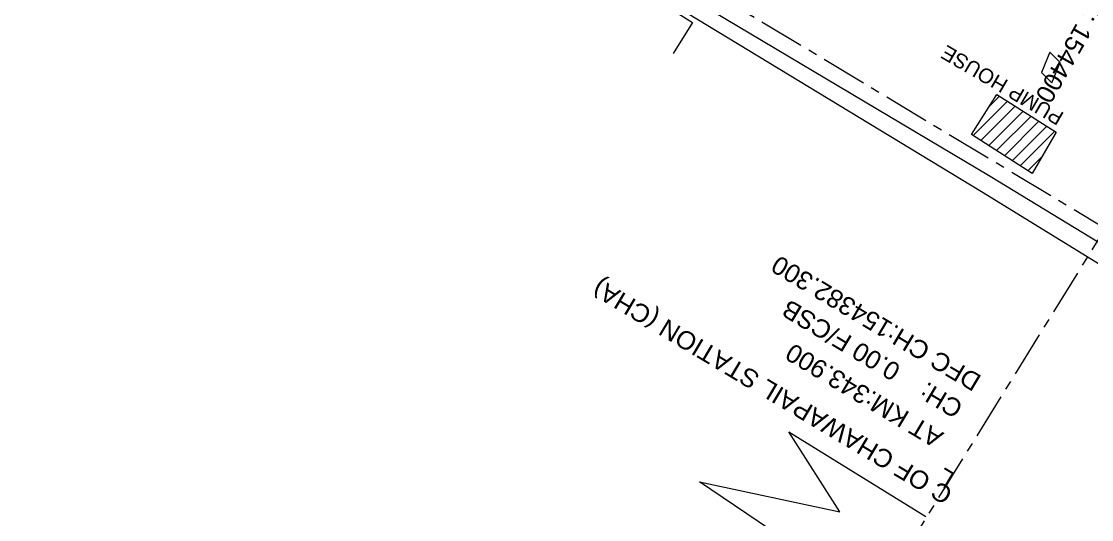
# Model space of a CAD drawing. Header units: metres. Extents: x 597821 to 610090, y 3402206 to 3407451.
# Drawn here: x 607733 to 607879.9, y 3403428.2 to 3403496.6 of the extents above; entities that cross this region are included whole.
import ezdxf

# ---------------------------------------------------------------- set-up
doc = ezdxf.new("R2010")
doc.units = ezdxf.units.M
doc.header["$MEASUREMENT"] = 0
doc.linetypes.add('CENTER', pattern=[2, 1.25, -0.25, 0.25, -0.25])
doc.layers.add('Existing Railway Boundary', color=7, linetype='CENTER')
for name, color, linetype, lineweight in [('Govt buliding', 7, 'Continuous', 0), ('Proposed Chainage', 10, 'Continuous', 0), ('Residential Building Pucca', 7, 'Continuous', 0), ('SRJ CH. in Station', 7, 'Continuous', 0), ('Subroad Edge', 34, 'Continuous', 0), ('Text1', 7, 'Continuous', 0)]:
    doc.layers.add(name, color=color, linetype=linetype, lineweight=lineweight)
doc.styles.add('ARIAL', font='arial.ttf')
doc.styles.add('Style-Arial', font='arial.ttf')

msp = doc.modelspace()

# ---------------------------------------------------------------- hatches: boundary and pattern name
at = {"layer": 'Text1'}
h = msp.add_hatch(dxfattribs=at)
h.set_pattern_fill('ANSI31', color=3, scale=10)
h.set_pattern_definition([(45, (0, 0), (-0.8838834764831843, 0.8838834764831844), [])])
h.paths.add_polyline_path([(607875.0034978191, 3403481.44029517), (607866.8737777397, 3403486.575033925), (607863.4001438263, 3403481.0883728), (607871.7138379322, 3403475.73494792)])

# ---------------------------------------------------------------- linework, layer by layer
at = {"layer": 'Existing Railway Boundary', "color": 36, "lineweight": 20, "ltscale": 5}
msp.add_lwpolyline([(608183.3847800338, 3403309.799865253), (608160.956606876, 3403323.252298163), (608107.0111580974, 3403355.482958994), (608078.7718655312, 3403372.363483314), (608047.5152480152, 3403391.02691242), (608025.282485693, 3403404.3204687), (608000.541934462, 3403419.126710645), (607962.3206246638, 3403442.041188509), (607918.238411071, 3403468.359710597), (607908.5225134677, 3403452.066699835), (607756.213123406, 3403543.690502222), (607765.5085694508, 3403559.442288782), (607571.8470583073, 3403673.725841378)], dxfattribs=at)
at = {"layer": 'Govt buliding'}
msp.add_polyline3d([(607875.5351948827, 3403490.964446286, 265.940178777512), (607874.1059532781, 3403492.377412943, 265.876197476584), (607872.9717950964, 3403489.622992474, 265.8751977687571), (607874.401036701, 3403488.210025816, 265.9391790696851), (607875.5351948827, 3403490.964446286, 265.940178777512)], dxfattribs=at)
at = {"layer": 'Residential Building Pucca', "color": 3, "linetype": 'Continuous', "lineweight": 18, "ltscale": 5}
msp.add_lwpolyline([(607866.8737777397, 3403486.575033925), (607875.0034978191, 3403481.44029517), (607871.7138379322, 3403475.73494792), (607863.4001438263, 3403481.0883728), (607866.8737777397, 3403486.575033925)], dxfattribs=at)
at = {"layer": 'Residential Building Pucca'}
msp.add_polyline3d([(607804.0025935675, 3403503.838550595, 263.000038058305), (607806.6657080002, 3403508.068587829, 263.000038058305), (607825.1114851772, 3403496.455636759, 263.181984882819), (607822.4483707444, 3403492.225599525, 263.181984882819)], dxfattribs=at)
at = {"layer": 'SRJ CH. in Station', "color": 7, "linetype": 'CENTER', "lineweight": 15, "ltscale": 5}
msp.add_line((607930.5130789572, 3403547.142809235), (607846.8219492846, 3403411.802969542), dxfattribs=at)
at = {"layer": 'SRJ CH. in Station', "color": 7, "lineweight": 15, "elevation": -21.00753117991294}
msp.add_lwpolyline([(607850.193959035, 3403417.087226818), (607826.0714453621, 3403433.408667924), (607845.297108496, 3403429.301291752), (607838.2956723974, 3403440.30364378), (607857.1089474837, 3403428.666658652)], dxfattribs=at)
at = {"layer": 'Subroad Edge', "lineweight": 13}
for points in [[(607633.6395484786, 3403586.600705507, 262.590157849235), (607648.4523612575, 3403598.339206083, 262.589158141408), (607667.1291520883, 3403612.613413746, 262.554168367463), (607669.1885179327, 3403613.145462185, 262.504182976113), (607680.3875756852, 3403608.299256195, 262.558167198771), (607719.8430848059, 3403583.793775735, 262.6561385658171), (607758.1369512224, 3403559.114960934, 262.810093571175), (607759.8509835814, 3403555.939119583, 262.743113146766), (607759.4639813795, 3403552.395339386, 262.71512132761), (607754.4794900365, 3403543.412458238, 262.7960976615971), (607755.0638152112, 3403539.871428413, 262.884071950373), (607757.7984144959, 3403537.351073959, 262.817091525964), (607781.5870222364, 3403523.523910285, 262.970046823495), (607816.0510487807, 3403502.865856458, 263.092011178389), (607864.7543129283, 3403473.272084296, 262.919061724318), (607915.9720318965, 3403441.774005745, 262.9160626008371)], [(607817.4293275917, 3403504.297341017, 263.111005627102), (607865.9345457841, 3403475.399037842, 262.949052959128), (607916.891526242, 3403444.358270371, 262.872075456449), (607919.4511577005, 3403444.104064011, 262.917062308664), (607933.5535182604, 3403460.240714957, 263.0788558927352)]]:
    msp.add_polyline3d(points, dxfattribs=at)

# ---------------------------------------------------------------- texts
at = {"layer": 'Proposed Chainage', "lineweight": 0, "insert": (607882.3245370627, 3403501.974149772, 263.2014427131136), "char_height": 2.500000000000002, "attachment_point": 4, "rotation": 240.36413650742176, "line_spacing_factor": 0.6, "style": 'Style-Arial'}
msp.add_mtext('CH: 154400', dxfattribs=at)
at = {"layer": 'SRJ CH. in Station', "color": 10, "insert": (607864.9344211131, 3403447.909402641, 63.02259353973883), "char_height": 2.5, "attachment_point": 7, "rotation": 149.12359603455067, "line_spacing_factor": 0.6, "style": 'ARIAL'}
msp.add_mtext('DFC CH:154382.300', dxfattribs=at)
at = {"layer": 'SRJ CH. in Station', "color": 7, "char_height": 2.5, "attachment_point": 7, "rotation": 149.12359603455067, "line_spacing_factor": 0.6, "style": 'ARIAL'}
for s, insert, width in [('C OF CHAWAPAIL STATION (CHA)', (607861.3884917875, 3403432.968292265, 63.02259353973883), 74.46335313915873), ('L', (607861.301719799, 3403434.472769158, 63.02259353973883), 2.448725617685306)]:
    msp.add_mtext(s, dxfattribs=dict(at, insert=insert, width=width))
for s, insert in [('CH:^I0.00 F/CSB', (607862.4480675433, 3403444.189774283, 63.02259353973883)), ('AT KM:343.900', (607859.7177076341, 3403440.130891343, 63.02259353973883))]:
    msp.add_mtext(s, dxfattribs=dict(at, insert=insert))
at = {"layer": 'Text1', "color": 3, "style": 'ARIAL'}
msp.add_text('PUMP HOUSE', height=2, rotation=149.7220731599668, dxfattribs=at).set_placement((607876.207387262, 3403483.985701694))

doc.saveas('drawing.dxf')
